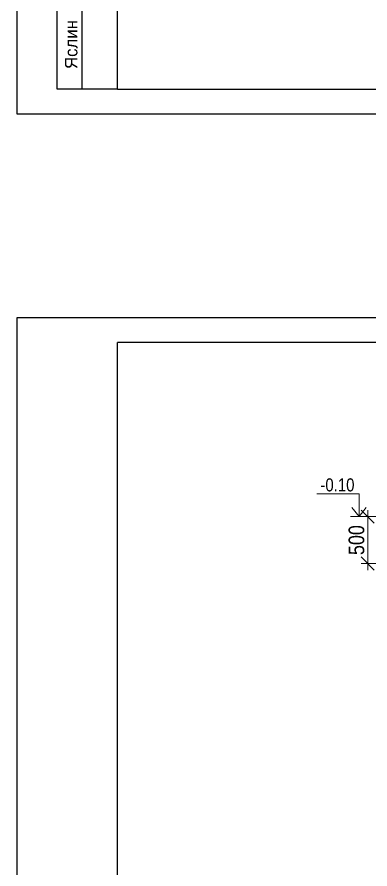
# Model space of a CAD drawing. Header units: millimetres. Extents: x -149347 to 251215, y -2929184 to -2541447.
# Drawn here: x 67574 to 74337, y -2626342 to -2610012 of the extents above; entities that cross this region are included whole.
import ezdxf

# ---------------------------------------------------------------- set-up
doc = ezdxf.new("R2010")
doc.units = ezdxf.units.MM
doc.layers.add('APS_MADEIRA', color=35, linetype='Continuous', lineweight=15)
doc.styles.add('CP_ATTR', font='A3TI(LA).TTF')
doc.styles.add('style1', font='A3TI(LA).TTF', dxfattribs={"height": 400})
doc.styles.add('style6', font='ARIALN.TTF', dxfattribs={"height": 300})
doc.dimstyles.new('DIM_100', dxfattribs={"dimscale": 100, "dimtxt": 250, "dimasz": 2.5, "dimexe": 1.25, "dimexo": 0.625, "dimtad": 1, "dimdec": 0, "dimtxsty": 'style1', "dimblk": 'OBLIQUE', "dimcen": 2.5, "dimdle": 1.25, "dimclrd": 251, "dimclre": 251, "dimaunit": 1, "dimadec": 3, "dimazin": 0, "dimtfac": 1, "dimtdec": 0, "dimtmove": 1, "dimatfit": 3, "dimfxl": 1.25, "dimlwd": 5, "dimlwe": 5, "dimarcsym": 0})

# ---------------------------------------------------------------- blocks, each defined once
blk = doc.blocks.new('_Oblique')
at = {"color": 0, "linetype": 'ByBlock', "lineweight": -2}
blk.add_line((-0.5, -0.5), (0.5, 0.5), dxfattribs=at)
blk = doc.blocks.new('*D621')
at = {"color": 251, "linetype": 'ByBlock', "lineweight": 5, "ltscale": 15, "transparency": 16777216}
blk.add_line((74295, -2619463), (74295, -2620612), dxfattribs=at)
at = {"color": 251, "lineweight": 5, "ltscale": 15, "transparency": 16777216}
for p, q in [((75325, -2619588), (74170, -2619588)), ((75861, -2620487), (74170, -2620487))]:
    blk.add_line(p, q, dxfattribs=at)
at = {"layer": 'Defpoints', "color": 0, "lineweight": 15, "ltscale": 15, "transparency": 16777216}
for p in [(75387, -2619588), (74295, -2620487), (75924, -2620487)]:
    blk.add_point(p, dxfattribs=at)
at = {"color": 251, "lineweight": 5, "ltscale": 15, "transparency": 16777216, "xscale": 250, "yscale": 250, "zscale": 250}
for p, rotation in [((74295, -2619588), 90), ((74295, -2620487), 270)]:
    blk.add_blockref('_Oblique', p, dxfattribs=dict(at, rotation=rotation))
at = {"color": 0, "lineweight": 15, "ltscale": 15, "transparency": 16777216, "insert": (74080, -2620038), "char_height": 300, "attachment_point": 5, "rotation": 90, "style": 'style6'}
blk.add_mtext('500', dxfattribs=at)
blk = doc.blocks.new('mekteb')
at = {"color": 0, "lineweight": 25}
for p, q in [((99643, -1821466), (139843, -1821466)), ((99643, -1849866), (99643, -1821466)), ((139843, -1849866), (99643, -1849866))]:
    blk.add_line(p, q, dxfattribs=at)
at = {"color": 0, "lineweight": 25, "ltscale": 15}
for p, q in [((101643, -1849366), (101643, -1821966)), ((139343, -1821966), (101643, -1821966)), ((101643, -1849366), (139343, -1849366))]:
    blk.add_line(p, q, dxfattribs=at)
at = {"lineweight": 25, "ltscale": 0.25}
for p, q in [((100443, -1849366), (100443, -1840866)), ((100943, -1849367), (100943, -1840866))]:
    blk.add_line(p, q, dxfattribs=at)
at = {"lineweight": 25}
blk.add_line((101643, -1849366), (100443, -1849366), dxfattribs=at)
at = {"lineweight": 25, "insert": (100595, -1848965), "char_height": 250.01, "width": 5960.07, "attachment_point": 1, "rotation": 90, "style": 'CP_ATTR'}
blk.add_mtext('\\pt3143;Яслин  инв.№', dxfattribs=at)

msp = doc.modelspace()

# ---------------------------------------------------------------- linework, layer by layer
at = {"color": 7, "lineweight": 15}
for points in [[(74128.67862, -2619587.6975), (74128.67862, -2619149.08799), (73319.69726, -2619149.08799)], [(74266.85153, -2619413.3184), (74128.67862, -2619587.6975), (73990.50571, -2619413.3184)]]:
    msp.add_lwpolyline(points, dxfattribs=at)
at = {"layer": 'APS_MADEIRA', "color": 7, "lineweight": 15, "ltscale": 25}
msp.add_line((74871.16144, -2619587.6979), (73961.27083, -2619587.6979), dxfattribs=at)

# ---------------------------------------------------------------- block references
at = {"lineweight": 15, "xscale": 0.962501317234829, "yscale": 0.962501317234829, "zscale": 0.962501317234829}
for p in [(-28332.96186, -831377.23794), (-28332.96186, -862606.52027)]:
    msp.add_blockref('mekteb', p, dxfattribs=at)

# ---------------------------------------------------------------- texts
at = {"lineweight": 9, "insert": (73387.59455, -2618854.4803), "char_height": 250, "width": 23109.777632, "attachment_point": 1, "style": 'style6'}
msp.add_mtext('{\\fArial Narrow|b0|i0|c238|p34;-0.10}', dxfattribs=at)

# ---------------------------------------------------------------- dimensions: what is measured, and where the dimension line sits
at = {"color": 7, "lineweight": 15, "ltscale": 15}
dim = msp.add_linear_dim(base=(74295.18738, -2620487.4567), p1=(75387.35127, -2619587.6979), p2=(75923.85515, -2620487.4567), angle=90, text='500', dimstyle='DIM_100', override={"dimlfac": 0.25, "dimtxsty": 'style6'}, dxfattribs=at)
dim.commit()
dim.dimension.update_dxf_attribs({"geometry": '*D621', "text_midpoint": (74295.18738, -2620037.5773), "dimtype": 160})

doc.saveas('drawing.dxf')
